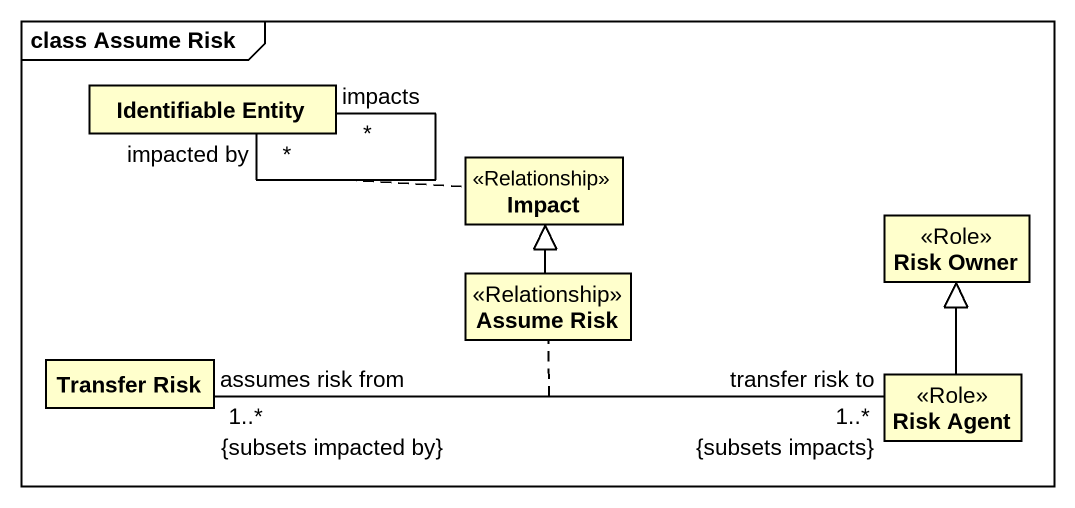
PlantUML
@startuml
mainframe class Assume Risk
hide circle
hide empty members
class "Identifiable Entity" as Identifiable_Entity
class Impact <<Relationship>>
class "Risk Owner" as Risk_Owner <<Role>>
class "Assume Risk" as Assume_Risk <<Relationship>>
class "Transfer Risk" as Transfer_Risk
class "Risk Agent" as Risk_Agent <<Role>>
Identifiable_Entity "impacted by\n*" -- "impacts\n*" Identifiable_Entity
(Identifiable_Entity, Identifiable_Entity) .. Impact
Assume_Risk -up-|> Impact
Transfer_Risk "assumes risk from\n{subsets impacted by}\n1..*" -right- "transfer risk to\n{subsets impacts}\n1..*" Risk_Agent
(Transfer_Risk, Risk_Agent) .. Assume_Risk
Risk_Agent -up-|> Risk_Owner
@enduml
